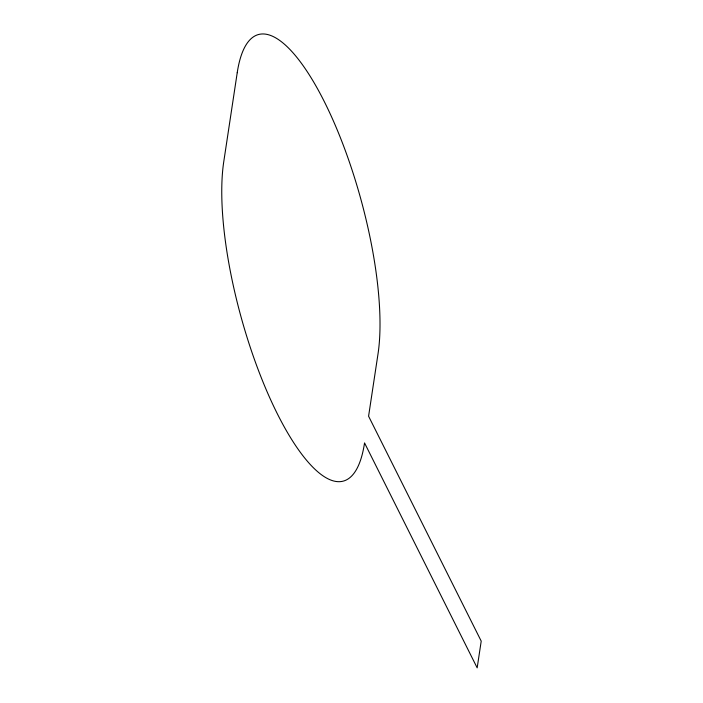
<?xml version="1.0" encoding="UTF-8"?>
<svg xmlns="http://www.w3.org/2000/svg" width="703" height="703" viewBox="0 0 703 703"><rect width="100%" height="100%" fill="white"/><g stroke="black" fill="none" stroke-linecap="round" stroke-linejoin="round"><path stroke-width="1.05" d="M237.227 72.708L223.747 161.787A185.381 55.054 74.6 0 0 277.298 413.707A185.381 55.054 74.6 0 0 364.541 442.934L477.17 667.85L481.212 641.127L368.583 416.211L378.021 353.855A185.381 55.054 74.6 0 0 324.47 101.935A185.381 55.054 74.6 0 0 237.227 72.708"/></g></svg>
